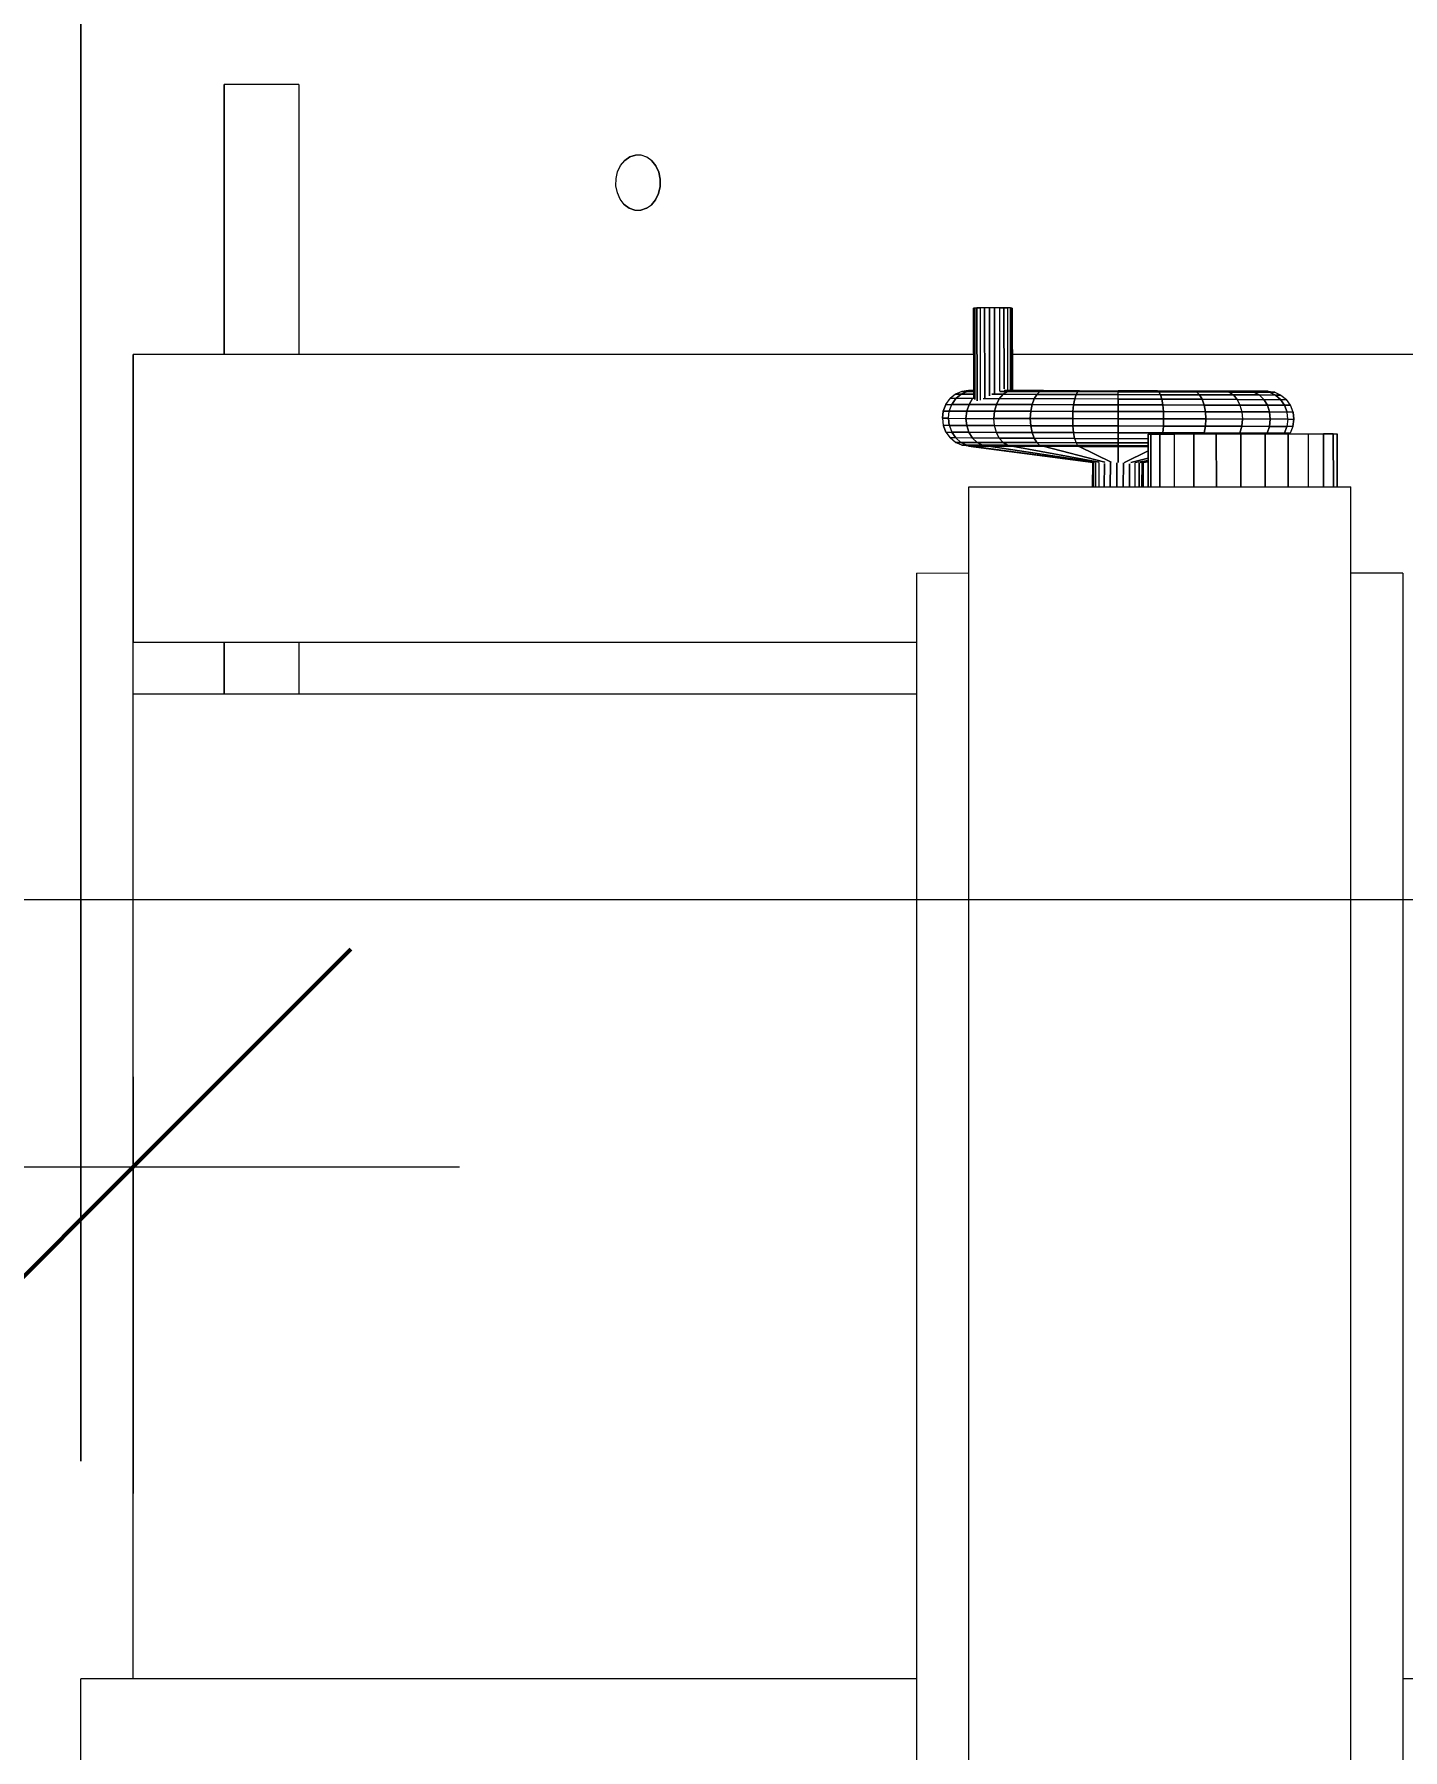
# Model space of a CAD drawing. Header units: inches. Extents: x -827 to 154, y -802 to 207.
# Drawn here: x -732.79 to -713.93, y -211.46 to -187.83 of the extents above; entities that cross this region are included whole.
import ezdxf

# ---------------------------------------------------------------- set-up
doc = ezdxf.new("R2010")
doc.units = ezdxf.units.IN
doc.header["$MEASUREMENT"] = 0
for name, color, linetype, lineweight in [('A-ANNO-DIMS', 211, 'Continuous', 9), ('A-ANNO-DIMS-48', 211, 'Continuous', 9), ('A-ANNO-NOTE', 131, 'Continuous', 9), ('Band_saw_skp', 8, 'Continuous', 9), ('Layer0', 7, 'Continuous', 9), ('Layer1', 7, 'Continuous', 9)]:
    doc.layers.add(name, color=color, linetype=linetype, lineweight=lineweight)
doc.styles.add('Arial', font='arial.ttf', dxfattribs={"height": 4.5})
doc.dimstyles.new('Linear_-_3_32__Arial', dxfattribs={"dimscale": 12, "dimtxt": 4.591167, "dimasz": 0.5, "dimexe": 0.375, "dimexo": 0.25, "dimgap": 0.25, "dimtad": 1, "dimdec": 5, "dimrnd": 0.03125, "dimzin": 1, "dimdsep": 46, "dimlunit": 4, "dimtxsty": 'Arial', "dimblk1": 'OBLIQUE', "dimblk2": 'OBLIQUE', "dimsah": 1, "dimcen": 0.09, "dimdle": 0.375, "dimazin": 0, "dimtfac": 1, "dimtdec": 4, "dimtix": 1, "dimtmove": 0, "dimatfit": 3, "dimfxl": 1, "dimtvp": 1, "dimtfill": 1, "dimfrac": 2, "dimtolj": 1, "dimtzin": 0, "dimarcsym": 2})

# ---------------------------------------------------------------- blocks, each defined once
blk = doc.blocks.new('Band_saw_skp_26-402182-Level 1')
at = {"layer": 'Layer0'}
for p, q in [((5.834, 34), (19.087, 34)), ((5.834, 34), (19.087, 34)), ((19.087, 34), (19.784, 34)), ((19.087, 34), (19.784, 34)), ((19.087, 23.451), (19.087, 34)), ((19.087, 23.451), (19.087, 34)), ((23.656, 34), (19.784, 34)), ((19.784, 34), (19.784, 23.451)), ((19.784, 34), (23.656, 34)), ((19.784, 34), (19.784, 23.451)), ((23.656, 22.685), (23.656, 34)), ((23.656, 22.685), (23.656, 34)), ((23.656, 9.5), (23.656, 22.165)), ((23.656, 9.5), (23.656, 22.165))]:
    blk.add_line(p, q, dxfattribs=at)
blk = doc.blocks.new('Band_saw_skp_25-402181-Level 1')
at = {"layer": 'Layer0'}
for p, q in [((22.203, 1.006), (22.9, 1.006)), ((22.9, 1.006), (22.203, 1.006)), ((26.773, 1.006), (30.406, 1.006)), ((30.406, 1.006), (26.773, 1.006)), ((30.406, 0), (30.406, 1.006)), ((30.406, 0), (30.406, 1.006)), ((22.9, 0), (22.203, 0)), ((30.406, 0), (26.773, 0)), ((22.9, 0), (22.203, 0)), ((30.406, 0), (26.773, 0))]:
    blk.add_line(p, q, dxfattribs=at)
blk = doc.blocks.new('Band_saw_skp_18-402174-Level 1')
at = {"layer": 'Layer0'}
for p, q in [((0, 3.188), (1.766, 3.188)), ((0, 3.188), (0, 2.073)), ((0, 3.188), (1.766, 3.188)), ((0, 2.073), (0, 3.188)), ((1.766, 3.188), (4.74, 3.188)), ((1.766, 2.073), (1.766, 3.188)), ((1.766, 3.188), (4.74, 3.188)), ((1.766, 2.073), (1.766, 3.188)), ((4.74, 0.999), (4.74, 3.188)), ((4.74, 0.999), (4.74, 3.188)), ((1.766, 2.073), (0, 2.073)), ((0, 0), (0, 2.073)), ((1.766, 2.073), (0, 2.073)), ((0, 2.073), (0, 0)), ((1.766, 2.073), (1.766, 0)), ((1.766, 2.073), (1.766, 0)), ((4.74, 0.999), (1.766, 0.999)), ((4.74, 0.999), (1.766, 0.999)), ((0, 0), (1.766, 0)), ((1.766, 0), (0, 0))]:
    blk.add_line(p, q, dxfattribs=at)
blk = doc.blocks.new('Band_saw_skp_17-402173-Level 1')
at = {"layer": 'Layer0'}
for p, q in [((0, 3.188), (0, 0.999)), ((0, 3.188), (2.969, 3.188)), ((0, 0.999), (0, 3.188)), ((0, 3.188), (2.969, 3.188)), ((2.969, 0.999), (0, 0.999)), ((2.969, 0.999), (0, 0.999))]:
    blk.add_line(p, q, dxfattribs=at)
blk.add_blockref('Band_saw_skp_18-402174-Level 1', (2.969, 0))
blk = doc.blocks.new('Band_saw_skp_16-402172-Level 1')
at = {"layer": 'Layer0'}
for p, q in [((0, 29.922), (0, 16.794)), ((0, 29.922), (1.766, 29.922)), ((0, 29.922), (0, 16.794)), ((0, 29.922), (1.766, 29.922)), ((1.766, 16.794), (1.766, 29.922)), ((1.766, 16.794), (1.766, 29.922)), ((0, 9.163), (0, 0)), ((0, 9.163), (0, 0)), ((1.766, 0), (1.766, 9.163)), ((1.766, 0), (1.766, 9.163)), ((1.766, 0), (0, 0)), ((1.766, 0), (0, 0))]:
    blk.add_line(p, q, dxfattribs=at)
blk = doc.blocks.new('Band_saw_skp_15-402171-Level 1')
blk.add_blockref('Band_saw_skp_16-402172-Level 1', (0, 0))
blk = doc.blocks.new('Band_saw_skp_14-402170-Level 1')
for name, p in [('Band_saw_skp_15-402171-Level 1', (2.96875, 3.1875)), ('Band_saw_skp_17-402173-Level 1', (0, 0))]:
    blk.add_blockref(name, p)
blk = doc.blocks.new('Band_saw_skp_13-402169-Level 1')
blk.add_blockref('Band_saw_skp_14-402170-Level 1', (0, 0))
blk = doc.blocks.new('Band_saw_skp_12-402168-Level 1')
at = {"layer": 'Layer1'}
for p, q in [((32.148, 16.922), (32.875, 16.922)), ((32.875, 16.922), (32.148, 16.922)), ((32.875, 16.885), (32.149, 16.884)), ((32.149, 16.884), (32.875, 16.885)), ((32.875, 16.885), (32.875, 16.922)), ((32.875, 16.922), (32.875, 16.885)), ((32.875, 16.761), (32.875, 16.885)), ((32.875, 16.885), (32.875, 16.761)), ((32.149, 16.76), (32.875, 16.761)), ((32.875, 16.761), (32.149, 16.76)), ((32.149, 16.558), (32.875, 16.559)), ((32.149, 16.558), (32.875, 16.559)), ((32.875, 16.559), (32.875, 16.761)), ((32.875, 16.761), (32.875, 16.559)), ((32.876, 16.293), (32.875, 16.559)), ((32.876, 16.293), (32.875, 16.559)), ((32.149, 16.293), (32.876, 16.293)), ((32.876, 16.293), (32.149, 16.293)), ((32.876, 15.982), (32.876, 16.293)), ((32.876, 15.982), (32.876, 16.293)), ((32.876, 15.982), (32.15, 15.981)), ((32.15, 15.981), (32.876, 15.982)), ((32.876, 15.646), (32.876, 15.982)), ((32.876, 15.646), (32.876, 15.982)), ((32.15, 15.645), (32.876, 15.646)), ((32.876, 15.646), (32.15, 15.645)), ((32.877, 15.308), (32.876, 15.646)), ((32.877, 15.308), (32.876, 15.646)), ((32.15, 15.307), (32.877, 15.308)), ((32.877, 15.308), (32.15, 15.307)), ((32.877, 14.991), (32.877, 15.308)), ((32.877, 14.991), (32.877, 15.308)), ((32.877, 14.991), (32.151, 14.99)), ((32.151, 14.99), (32.877, 14.991)), ((32.877, 14.717), (32.877, 14.991)), ((32.877, 14.717), (32.877, 14.991)), ((32.877, 14.717), (32.151, 14.716)), ((32.877, 14.717), (32.151, 14.716)), ((32.878, 14.505), (32.877, 14.717)), ((32.877, 14.717), (32.878, 14.505)), ((32.151, 14.504), (32.878, 14.505)), ((32.878, 14.505), (32.151, 14.504)), ((32.878, 14.369), (32.878, 14.505)), ((32.878, 14.505), (32.878, 14.369)), ((32.878, 14.369), (32.151, 14.368)), ((32.151, 14.368), (32.878, 14.369)), ((32.151, 14.317), (32.878, 14.318)), ((32.878, 14.318), (32.151, 14.317)), ((32.878, 14.369), (32.878, 14.318)), ((32.878, 14.369), (32.878, 14.318))]:
    blk.add_line(p, q, dxfattribs=at)
blk = doc.blocks.new('Band_saw_skp_9-402165-Level 1')
at = {"layer": 'Layer0'}
for p, q in [((3.616, 4.976), (2.16, 4.974)), ((2.16, 4.974), (3.616, 4.976)), ((2.169, 4.921), (3.617, 4.923)), ((2.169, 4.921), (3.617, 4.923)), ((3.615, 5.012), (2.18, 5.011)), ((2.18, 5.011), (3.615, 5.012)), ((2.193, 5.027), (3.614, 5.029)), ((3.614, 5.029), (2.193, 5.027)), ((2.207, 4.854), (3.617, 4.856)), ((3.617, 4.856), (2.207, 4.854)), ((3.615, 5.012), (3.614, 5.029)), ((3.614, 5.029), (3.615, 5.012)), ((3.615, 5.012), (3.616, 4.976)), ((3.616, 4.976), (3.615, 5.012)), ((3.616, 4.976), (3.617, 4.923)), ((3.617, 4.923), (3.616, 4.976)), ((3.617, 4.856), (3.617, 4.923)), ((3.617, 4.856), (3.617, 4.923)), ((3.617, 4.781), (3.617, 4.856)), ((3.617, 4.781), (3.617, 4.856)), ((3.617, 4.781), (2.239, 4.779)), ((2.239, 4.779), (3.617, 4.781)), ((2.262, 4.699), (3.618, 4.701)), ((3.618, 4.701), (2.262, 4.699)), ((3.618, 4.624), (2.309, 4.622)), ((3.618, 4.624), (2.309, 4.622)), ((3.618, 4.701), (3.617, 4.781)), ((3.618, 4.701), (3.617, 4.781)), ((3.617, 4.553), (3.618, 4.624)), ((3.618, 4.624), (3.617, 4.553)), ((3.618, 4.624), (3.618, 4.701)), ((3.618, 4.624), (3.618, 4.701)), ((2.32, 4.492), (3.617, 4.494)), ((2.32, 4.492), (3.617, 4.494)), ((2.32, 4.449), (3.616, 4.451)), ((3.616, 4.451), (2.32, 4.449)), ((2.32, 4.425), (3.615, 4.427)), ((3.615, 4.427), (2.32, 4.425)), ((2.32, 4.421), (3.615, 4.423)), ((3.615, 4.423), (2.32, 4.421)), ((3.617, 4.553), (2.344, 4.551)), ((2.344, 4.551), (3.617, 4.553)), ((3.615, 4.427), (3.616, 4.451)), ((3.615, 4.427), (3.616, 4.451)), ((3.615, 4.427), (3.615, 4.423)), ((3.615, 4.423), (3.615, 4.427)), ((3.616, 4.451), (3.617, 4.494)), ((3.616, 4.451), (3.617, 4.494)), ((3.617, 4.494), (3.617, 4.553)), ((3.617, 4.553), (3.617, 4.494))]:
    blk.add_line(p, q, dxfattribs=at)
blk = doc.blocks.new('Band_saw_skp_7-402163-Level 1')
at = {"layer": 'Layer0'}
for p, q in [((1.506, 5.315), (1.575, 5.399)), ((1.506, 5.315), (1.575, 5.399)), ((1.666, 5.464), (1.575, 5.399)), ((1.666, 5.464), (1.575, 5.399)), ((1.575, 5.309), (1.575, 5.399)), ((1.575, 5.309), (1.575, 5.399)), ((1.666, 5.464), (1.665, 5.372)), ((1.666, 5.464), (1.665, 5.372)), ((1.767, 5.41), (1.665, 5.372)), ((1.767, 5.41), (1.665, 5.372)), ((1.767, 5.503), (1.666, 5.464)), ((1.666, 5.464), (1.767, 5.503)), ((1.771, 5.411), (1.77, 5.137)), ((1.77, 5.137), (1.771, 5.411)), ((1.884, 5.518), (1.771, 5.505)), ((1.884, 5.518), (1.771, 5.505)), ((1.771, 5.411), (1.771, 5.505)), ((1.771, 5.411), (1.771, 5.505)), ((1.884, 5.424), (1.771, 5.411)), ((1.771, 5.411), (1.884, 5.424)), ((1.884, 5.424), (1.883, 5.149)), ((1.884, 5.424), (1.883, 5.149)), ((1.884, 5.518), (1.998, 5.505)), ((1.998, 5.505), (1.884, 5.518)), ((1.884, 5.424), (1.884, 5.518)), ((1.884, 5.518), (1.884, 5.424)), ((1.884, 5.424), (1.997, 5.411)), ((1.884, 5.424), (1.997, 5.411)), ((1.997, 5.411), (1.998, 5.505)), ((1.998, 5.505), (1.997, 5.411)), ((1.997, 5.411), (2.103, 5.372)), ((1.997, 5.411), (1.997, 5.137)), ((1.997, 5.137), (1.997, 5.411)), ((1.997, 5.411), (2.103, 5.372)), ((1.998, 5.505), (2.103, 5.464)), ((2.103, 5.464), (1.998, 5.505)), ((2.103, 5.464), (2.194, 5.399)), ((2.103, 5.464), (2.194, 5.399)), ((2.103, 5.464), (2.103, 5.372)), ((2.103, 5.464), (2.103, 5.372)), ((2.263, 5.315), (2.194, 5.399)), ((2.263, 5.315), (2.194, 5.399)), ((2.194, 5.309), (2.194, 5.399)), ((2.194, 5.309), (2.194, 5.399)), ((1.447, 5.112), (1.462, 5.216)), ((1.447, 5.112), (1.462, 5.216)), ((1.447, 5.032), (1.462, 5.133)), ((1.462, 5.133), (1.447, 5.032)), ((1.462, 5.133), (1.461, 4.887)), ((1.461, 4.887), (1.462, 5.133)), ((1.462, 5.216), (1.506, 5.315)), ((1.462, 5.216), (1.506, 5.315)), ((1.462, 5.133), (1.505, 5.228)), ((1.505, 5.228), (1.462, 5.133)), ((1.462, 5.216), (1.462, 5.133)), ((1.462, 5.133), (1.462, 5.216)), ((1.506, 5.315), (1.505, 5.228)), ((1.505, 5.228), (1.506, 5.315)), ((1.505, 5.228), (1.575, 5.309)), ((1.575, 5.309), (1.505, 5.228)), ((1.505, 5.228), (1.505, 4.972)), ((1.505, 4.972), (1.505, 5.228)), ((1.574, 5.046), (1.575, 5.309)), ((1.574, 5.046), (1.575, 5.309)), ((1.665, 5.372), (1.575, 5.309)), ((1.575, 5.309), (1.665, 5.372)), ((1.665, 5.102), (1.665, 5.372)), ((1.665, 5.372), (1.665, 5.102)), ((1.665, 5.102), (1.77, 5.137)), ((1.77, 5.137), (1.665, 5.102)), ((1.769, 4.701), (1.77, 5.137)), ((1.77, 5.137), (1.769, 4.701)), ((1.883, 5.149), (1.77, 5.137)), ((1.77, 5.137), (1.883, 5.149)), ((1.883, 5.149), (1.882, 4.71)), ((1.883, 5.149), (1.882, 4.71)), ((1.883, 5.149), (1.997, 5.137)), ((1.997, 5.137), (1.883, 5.149)), ((1.997, 5.137), (1.995, 4.7)), ((1.995, 4.7), (1.997, 5.137)), ((1.997, 5.137), (2.102, 5.101)), ((2.102, 5.101), (1.997, 5.137)), ((2.103, 5.372), (2.102, 5.101)), ((2.102, 5.101), (2.103, 5.372)), ((2.103, 5.372), (2.194, 5.309)), ((2.194, 5.309), (2.103, 5.372)), ((2.193, 5.045), (2.194, 5.309)), ((2.193, 5.045), (2.194, 5.309)), ((2.263, 5.227), (2.194, 5.309)), ((2.194, 5.309), (2.263, 5.227)), ((2.307, 5.216), (2.263, 5.315)), ((2.307, 5.216), (2.263, 5.315)), ((2.263, 5.227), (2.263, 5.315)), ((2.263, 5.315), (2.263, 5.227)), ((2.307, 5.132), (2.263, 5.227)), ((2.263, 5.027), (2.263, 5.227)), ((2.263, 5.227), (2.263, 5.027)), ((2.263, 5.227), (2.307, 5.132)), ((2.322, 5.111), (2.307, 5.216)), ((2.322, 5.111), (2.307, 5.216)), ((2.307, 5.132), (2.307, 5.216)), ((2.307, 5.216), (2.307, 5.132)), ((2.322, 5.031), (2.307, 5.132)), ((2.307, 5.027), (2.307, 5.132)), ((2.307, 5.132), (2.307, 5.027)), ((2.307, 5.132), (2.322, 5.031)), ((1.192, 3.15), (1.447, 5.112)), ((1.447, 5.112), (1.192, 3.15)), ((1.447, 5.031), (1.193, 3.144)), ((1.447, 5.031), (1.193, 3.144)), ((1.447, 5.031), (1.446, 4.797)), ((1.461, 4.887), (1.446, 4.797)), ((1.446, 4.797), (1.461, 4.887)), ((1.447, 5.112), (1.447, 5.032)), ((1.447, 5.031), (1.447, 5.112)), ((1.447, 5.112), (1.447, 5.032)), ((1.453, 5.071), (1.447, 5.111)), ((1.453, 5.071), (1.447, 5.111)), ((1.447, 5.031), (1.447, 5.032)), ((1.461, 4.887), (1.46, 4.497)), ((1.46, 4.497), (1.461, 4.887)), ((1.505, 4.972), (1.461, 4.887)), ((1.461, 4.887), (1.505, 4.972)), ((1.505, 4.972), (1.503, 4.567)), ((1.503, 4.567), (1.505, 4.972)), ((1.574, 5.046), (1.505, 4.972)), ((1.505, 4.972), (1.574, 5.046)), ((1.573, 4.626), (1.574, 5.046)), ((1.573, 4.626), (1.574, 5.046)), ((1.574, 5.046), (1.665, 5.102)), ((1.665, 5.102), (1.574, 5.046)), ((1.663, 4.672), (1.665, 5.102)), ((1.665, 5.102), (1.663, 4.672)), ((2.102, 5.101), (2.101, 4.671)), ((2.101, 4.671), (2.102, 5.101)), ((2.102, 5.101), (2.193, 5.045)), ((2.193, 5.045), (2.102, 5.101)), ((2.192, 4.854), (2.192, 4.88)), ((2.192, 4.854), (2.192, 4.88)), ((2.192, 4.626), (2.192, 4.851)), ((2.192, 4.626), (2.192, 4.851)), ((2.193, 5.011), (2.193, 5.045)), ((2.193, 5.011), (2.193, 5.045)), ((2.316, 5.069), (2.322, 5.111)), ((2.316, 5.069), (2.322, 5.111)), ((2.322, 5.031), (2.322, 5.111)), ((2.322, 5.111), (2.322, 5.031)), ((2.322, 5.031), (2.322, 5.111)), ((2.322, 5.111), (2.322, 5.031)), ((1.196, 3.125), (1.446, 4.796)), ((1.446, 4.796), (1.196, 3.125)), ((1.445, 4.423), (1.446, 4.797)), ((1.446, 4.797), (1.445, 4.423)), ((1.445, 4.423), (1.446, 4.796)), ((1.445, 4.423), (1.446, 4.796)), ((1.503, 4.567), (1.573, 4.626)), ((1.573, 4.626), (1.503, 4.567)), ((1.573, 4.626), (1.571, 4.09)), ((1.571, 4.09), (1.573, 4.626)), ((1.573, 4.626), (1.663, 4.672)), ((1.573, 4.626), (1.663, 4.672)), ((1.663, 4.672), (1.662, 4.112)), ((1.662, 4.112), (1.663, 4.672)), ((1.663, 4.672), (1.769, 4.701)), ((1.663, 4.672), (1.769, 4.701)), ((1.767, 4.132), (1.769, 4.701)), ((1.769, 4.701), (1.767, 4.132)), ((1.769, 4.701), (1.882, 4.71)), ((1.769, 4.701), (1.882, 4.71)), ((1.882, 4.71), (1.88, 4.139)), ((1.88, 4.139), (1.882, 4.71)), ((1.882, 4.71), (1.995, 4.7)), ((1.995, 4.7), (1.882, 4.71)), ((1.995, 4.7), (1.994, 4.132)), ((1.994, 4.132), (1.995, 4.7)), ((1.995, 4.7), (2.101, 4.671)), ((2.101, 4.671), (1.995, 4.7)), ((2.101, 4.671), (2.099, 4.111)), ((2.099, 4.111), (2.101, 4.671)), ((2.192, 4.626), (2.101, 4.671)), ((2.101, 4.671), (2.192, 4.626)), ((2.19, 4.09), (2.192, 4.626)), ((2.19, 4.09), (2.192, 4.626)), ((2.192, 4.626), (2.261, 4.566)), ((2.261, 4.566), (2.192, 4.626)), ((2.261, 4.566), (2.262, 4.742)), ((2.262, 4.742), (2.261, 4.566)), ((2.305, 4.496), (2.305, 4.615)), ((2.305, 4.615), (2.305, 4.496)), ((1.445, 4.422), (1.196, 3.057)), ((1.196, 3.058), (1.445, 4.422)), ((1.445, 4.422), (1.196, 3.057)), ((1.445, 4.423), (1.444, 3.936)), ((1.445, 4.423), (1.444, 3.936)), ((1.444, 3.936), (1.445, 4.422)), ((1.444, 3.936), (1.445, 4.422)), ((1.445, 4.423), (1.46, 4.497)), ((1.46, 4.497), (1.445, 4.423)), ((1.46, 4.497), (1.458, 3.988)), ((1.458, 3.988), (1.46, 4.497)), ((1.46, 4.497), (1.503, 4.567)), ((1.503, 4.567), (1.46, 4.497)), ((1.503, 4.567), (1.502, 4.037)), ((1.502, 4.037), (1.503, 4.567)), ((2.26, 4.036), (2.261, 4.566)), ((2.261, 4.566), (2.26, 4.036)), ((2.261, 4.566), (2.305, 4.496)), ((2.305, 4.496), (2.261, 4.566)), ((2.304, 3.987), (2.305, 4.496)), ((2.305, 4.496), (2.304, 3.987)), ((2.305, 4.496), (2.32, 4.422)), ((2.32, 4.422), (2.305, 4.496)), ((2.319, 3.934), (2.32, 4.422)), ((2.32, 4.422), (2.319, 3.934)), ((2.32, 4.551), (2.32, 4.422)), ((2.32, 4.422), (2.32, 4.551)), ((1.571, 4.08), (1.502, 4.037)), ((1.502, 4.037), (1.571, 4.08)), ((1.571, 4.08), (1.569, 3.443)), ((1.569, 3.443), (1.571, 4.08)), ((1.662, 4.112), (1.571, 4.08)), ((1.571, 4.08), (1.662, 4.112)), ((1.662, 4.112), (1.66, 3.46)), ((1.66, 3.46), (1.662, 4.112)), ((1.767, 4.132), (1.662, 4.112)), ((1.662, 4.112), (1.767, 4.132)), ((1.765, 3.47), (1.767, 4.132)), ((1.767, 4.132), (1.765, 3.47)), ((1.88, 4.139), (1.767, 4.132)), ((1.767, 4.132), (1.88, 4.139)), ((1.88, 4.139), (1.879, 3.473)), ((1.879, 3.473), (1.88, 4.139)), ((1.994, 4.132), (1.88, 4.139)), ((1.88, 4.139), (1.994, 4.132)), ((1.994, 4.132), (1.992, 3.47)), ((1.992, 3.47), (1.994, 4.132)), ((2.099, 4.111), (1.994, 4.132)), ((1.994, 4.132), (2.099, 4.111)), ((2.099, 4.111), (2.097, 3.459)), ((2.097, 3.459), (2.099, 4.111)), ((2.19, 4.079), (2.099, 4.111)), ((2.099, 4.111), (2.19, 4.079)), ((2.188, 3.442), (2.19, 4.079)), ((2.188, 3.442), (2.19, 4.079)), ((2.19, 4.079), (2.26, 4.036)), ((2.26, 4.036), (2.19, 4.079)), ((1.195, 2.971), (1.444, 3.936)), ((1.444, 3.936), (1.195, 2.971)), ((1.442, 3.369), (1.444, 3.936)), ((1.444, 3.936), (1.442, 3.369)), ((1.442, 3.369), (1.444, 3.936)), ((1.442, 3.369), (1.444, 3.936)), ((1.458, 3.988), (1.444, 3.936)), ((1.444, 3.936), (1.458, 3.988)), ((1.458, 3.988), (1.457, 3.396)), ((1.457, 3.396), (1.458, 3.988)), ((1.502, 4.037), (1.458, 3.988)), ((1.458, 3.988), (1.502, 4.037)), ((1.502, 4.037), (1.5, 3.421)), ((1.5, 3.421), (1.502, 4.037)), ((2.258, 3.42), (2.26, 4.036)), ((2.26, 4.036), (2.258, 3.42)), ((2.26, 4.036), (2.304, 3.987)), ((2.304, 3.987), (2.26, 4.036)), ((2.302, 3.394), (2.304, 3.987)), ((2.304, 3.987), (2.302, 3.394)), ((2.304, 3.987), (2.319, 3.934)), ((2.319, 3.934), (2.304, 3.987)), ((2.317, 3.367), (2.319, 3.934)), ((2.319, 3.934), (2.317, 3.367)), ((1.442, 3.369), (1.195, 2.869)), ((1.195, 2.87), (1.442, 3.369)), ((1.442, 3.369), (1.195, 2.869)), ((1.44, 2.76), (1.442, 3.369)), ((1.44, 2.76), (1.442, 3.369)), ((1.44, 2.76), (1.442, 3.369)), ((1.442, 3.369), (1.44, 2.76)), ((1.457, 3.396), (1.442, 3.369)), ((1.457, 3.396), (1.442, 3.369)), ((1.457, 3.396), (1.455, 2.76)), ((1.455, 2.76), (1.457, 3.396)), ((1.5, 3.421), (1.457, 3.396)), ((1.5, 3.421), (1.457, 3.396)), ((1.498, 2.76), (1.5, 3.421)), ((1.5, 3.421), (1.498, 2.76)), ((1.569, 3.443), (1.5, 3.421)), ((1.569, 3.443), (1.5, 3.421)), ((1.569, 3.443), (1.568, 2.76)), ((1.569, 3.443), (1.568, 2.76)), ((1.66, 3.46), (1.569, 3.443)), ((1.569, 3.443), (1.66, 3.46)), ((1.66, 3.46), (1.658, 2.76)), ((1.658, 2.76), (1.66, 3.46)), ((1.765, 3.47), (1.66, 3.46)), ((1.66, 3.46), (1.765, 3.47)), ((1.763, 2.76), (1.765, 3.47)), ((1.765, 3.47), (1.763, 2.76)), ((1.879, 3.473), (1.765, 3.47)), ((1.765, 3.47), (1.879, 3.473)), ((1.879, 3.473), (1.877, 2.759)), ((1.877, 2.759), (1.879, 3.473)), ((1.992, 3.47), (1.879, 3.473)), ((1.879, 3.473), (1.992, 3.47)), ((1.992, 3.47), (1.99, 2.759)), ((1.99, 2.759), (1.992, 3.47)), ((2.097, 3.459), (1.992, 3.47)), ((1.992, 3.47), (2.097, 3.459)), ((2.097, 3.459), (2.095, 2.759)), ((2.095, 2.759), (2.097, 3.459)), ((2.188, 3.442), (2.097, 3.459)), ((2.097, 3.459), (2.188, 3.442)), ((2.186, 2.758), (2.188, 3.442)), ((2.186, 2.758), (2.188, 3.442)), ((2.188, 3.442), (2.258, 3.42)), ((2.258, 3.42), (2.188, 3.442)), ((2.256, 2.758), (2.258, 3.42)), ((2.258, 3.42), (2.256, 2.758)), ((2.258, 3.42), (2.302, 3.394)), ((2.302, 3.394), (2.258, 3.42)), ((2.3, 2.758), (2.302, 3.394)), ((2.302, 3.394), (2.3, 2.758)), ((2.302, 3.394), (2.317, 3.367)), ((2.317, 3.367), (2.302, 3.394)), ((2.317, 3.367), (2.315, 2.758)), ((2.317, 3.367), (2.315, 2.758)), ((1.193, 3.159), (0.806, 3.16)), ((0.806, 3.16), (1.193, 3.159)), ((0.806, 3.151), (1.193, 3.15)), ((1.193, 3.15), (0.806, 3.151)), ((1.19, 3.115), (0.806, 3.116)), ((0.806, 3.116), (1.19, 3.115)), ((0.806, 3.056), (1.184, 3.055)), ((0.806, 3.056), (1.184, 3.055)), ((1.175, 2.976), (0.806, 2.977)), ((0.806, 2.977), (1.175, 2.976)), ((0.806, 2.883), (1.19, 2.882)), ((1.19, 2.882), (0.806, 2.883)), ((1.183, 2.78), (0.806, 2.781)), ((0.806, 2.781), (1.183, 2.78)), ((1.192, 2.761), (1.44, 2.76)), ((1.44, 2.76), (1.192, 2.761)), ((1.439, 2.289), (1.44, 2.76)), ((1.44, 2.76), (1.439, 2.289)), ((1.439, 2.289), (1.44, 2.76)), ((1.44, 2.76), (1.439, 2.289)), ((1.44, 2.76), (1.455, 2.76)), ((1.455, 2.76), (1.44, 2.76)), ((1.454, 2.289), (1.455, 2.76)), ((1.455, 2.76), (1.454, 2.289)), ((1.455, 2.76), (1.498, 2.76)), ((1.498, 2.76), (1.455, 2.76)), ((1.497, 2.289), (1.498, 2.76)), ((1.498, 2.76), (1.497, 2.289)), ((1.498, 2.76), (1.568, 2.76)), ((1.568, 2.76), (1.498, 2.76)), ((1.568, 2.76), (1.566, 2.289)), ((1.568, 2.76), (1.566, 2.289)), ((1.658, 2.76), (1.568, 2.76)), ((1.568, 2.76), (1.658, 2.76)), ((1.658, 2.76), (1.656, 2.06)), ((1.656, 2.06), (1.658, 2.76)), ((1.763, 2.76), (1.658, 2.76)), ((1.658, 2.76), (1.763, 2.76)), ((1.761, 2.049), (1.763, 2.76)), ((1.763, 2.76), (1.761, 2.049)), ((1.877, 2.759), (1.763, 2.76)), ((1.763, 2.76), (1.877, 2.759)), ((1.877, 2.759), (1.874, 2.045)), ((1.874, 2.045), (1.877, 2.759)), ((1.99, 2.759), (1.877, 2.759)), ((1.877, 2.759), (1.99, 2.759)), ((1.99, 2.759), (1.988, 2.048)), ((1.988, 2.048), (1.99, 2.759)), ((2.095, 2.759), (1.99, 2.759)), ((1.99, 2.759), (2.095, 2.759)), ((2.095, 2.759), (2.093, 2.058)), ((2.093, 2.058), (2.095, 2.759)), ((2.186, 2.758), (2.095, 2.759)), ((2.095, 2.759), (2.186, 2.758)), ((2.186, 2.758), (2.184, 2.075)), ((2.184, 2.075), (2.186, 2.758)), ((2.186, 2.758), (2.256, 2.758)), ((2.186, 2.758), (2.256, 2.758)), ((2.256, 2.758), (2.254, 2.096)), ((2.254, 2.096), (2.256, 2.758)), ((2.256, 2.758), (2.3, 2.758)), ((2.256, 2.758), (2.3, 2.758)), ((2.3, 2.758), (2.298, 2.122)), ((2.298, 2.122), (2.3, 2.758)), ((2.3, 2.758), (2.315, 2.758)), ((2.3, 2.758), (2.315, 2.758)), ((2.315, 2.758), (2.314, 2.149)), ((2.314, 2.149), (2.315, 2.758)), ((1.187, 2.677), (0.806, 2.678)), ((0.806, 2.678), (1.187, 2.677)), ((0.806, 2.581), (1.17, 2.58)), ((1.17, 2.58), (0.806, 2.581)), ((1.179, 2.495), (0.806, 2.496)), ((1.179, 2.495), (0.806, 2.496)), ((1.186, 2.428), (0.806, 2.429)), ((0.806, 2.429), (1.186, 2.428)), ((1.188, 2.495), (1.225, 2.289)), ((1.188, 2.495), (1.225, 2.289)), ((1.372, 2.289), (1.192, 2.658)), ((1.192, 2.658), (1.372, 2.289)), ((1.192, 2.657), (1.372, 2.289)), ((1.192, 2.562), (1.26, 2.289)), ((1.26, 2.289), (1.192, 2.562)), ((1.192, 2.561), (1.26, 2.289)), ((0.807, 2.385), (1.19, 2.384)), ((1.19, 2.384), (0.807, 2.385)), ((0.807, 2.367), (1.191, 2.366)), ((1.191, 2.366), (0.807, 2.367)), ((1.19, 2.366), (1.2, 2.289)), ((1.19, 2.366), (1.2, 2.289)), ((1.191, 2.416), (1.209, 2.289)), ((1.191, 2.416), (1.209, 2.289)), ((1.202, 2.289), (1.191, 2.377)), ((1.191, 2.377), (1.202, 2.289)), ((1.656, 2.06), (1.654, 1.408)), ((1.654, 1.408), (1.656, 2.06)), ((1.761, 2.049), (1.656, 2.06)), ((1.656, 2.06), (1.761, 2.049)), ((1.759, 1.387), (1.761, 2.049)), ((1.761, 2.049), (1.759, 1.387)), ((1.874, 2.045), (1.761, 2.049)), ((1.761, 2.049), (1.874, 2.045)), ((1.874, 2.045), (1.873, 1.38)), ((1.873, 1.38), (1.874, 2.045)), ((1.988, 2.048), (1.874, 2.045)), ((1.874, 2.045), (1.988, 2.048)), ((1.988, 2.048), (1.986, 1.386)), ((1.986, 1.386), (1.988, 2.048)), ((2.093, 2.058), (1.988, 2.048)), ((1.988, 2.048), (2.093, 2.058)), ((2.093, 2.058), (2.092, 1.406)), ((2.092, 1.406), (2.093, 2.058)), ((2.184, 2.075), (2.093, 2.058)), ((2.093, 2.058), (2.184, 2.075)), ((2.184, 2.075), (2.182, 1.438)), ((2.182, 1.438), (2.184, 2.075)), ((2.254, 2.096), (2.184, 2.075)), ((2.184, 2.075), (2.254, 2.096)), ((2.254, 2.096), (2.252, 1.48)), ((2.252, 1.48), (2.254, 2.096)), ((2.298, 2.122), (2.254, 2.096)), ((2.254, 2.096), (2.298, 2.122)), ((2.298, 2.122), (2.297, 1.529)), ((2.297, 1.529), (2.298, 2.122)), ((2.314, 2.149), (2.298, 2.122)), ((2.298, 2.122), (2.314, 2.149)), ((2.314, 2.149), (2.312, 1.582)), ((2.312, 1.582), (2.314, 2.149)), ((1.654, 1.408), (1.652, 0.848)), ((1.652, 0.848), (1.654, 1.408)), ((1.759, 1.387), (1.654, 1.408)), ((1.654, 1.408), (1.759, 1.387)), ((1.758, 0.819), (1.759, 1.387)), ((1.759, 1.387), (1.758, 0.819)), ((1.873, 1.38), (1.759, 1.387)), ((1.759, 1.387), (1.873, 1.38)), ((1.873, 1.38), (1.871, 0.808)), ((1.871, 0.808), (1.873, 1.38)), ((1.986, 1.386), (1.873, 1.38)), ((1.873, 1.38), (1.986, 1.386)), ((1.986, 1.386), (1.984, 0.817)), ((1.984, 0.817), (1.986, 1.386)), ((2.092, 1.406), (1.986, 1.386)), ((1.986, 1.386), (2.092, 1.406)), ((2.092, 1.406), (2.09, 0.846)), ((2.09, 0.846), (2.092, 1.406)), ((2.182, 1.438), (2.092, 1.406)), ((2.092, 1.406), (2.182, 1.438)), ((2.182, 1.438), (2.181, 0.891)), ((2.181, 0.891), (2.182, 1.438)), ((2.252, 1.48), (2.182, 1.438)), ((2.182, 1.438), (2.252, 1.48)), ((2.252, 1.48), (2.251, 0.95)), ((2.251, 0.95), (2.252, 1.48)), ((2.297, 1.529), (2.252, 1.48)), ((2.252, 1.48), (2.297, 1.529)), ((2.297, 1.529), (2.295, 1.02)), ((2.295, 1.02), (2.297, 1.529)), ((2.312, 1.582), (2.297, 1.529)), ((2.297, 1.529), (2.312, 1.582)), ((2.312, 1.582), (2.311, 1.094)), ((2.311, 1.094), (2.312, 1.582)), ((2.311, 1.094), (2.295, 1.02)), ((2.295, 1.02), (2.311, 1.094)), ((2.311, 1.094), (2.309, 0.72)), ((2.309, 0.72), (2.311, 1.094)), ((1.652, 0.848), (1.651, 0.418)), ((1.651, 0.418), (1.652, 0.848)), ((1.758, 0.819), (1.652, 0.848)), ((1.652, 0.848), (1.758, 0.819)), ((1.758, 0.819), (1.757, 0.382)), ((1.757, 0.382), (1.758, 0.819)), ((1.758, 0.819), (1.871, 0.808)), ((1.871, 0.808), (1.758, 0.819)), ((1.87, 0.37), (1.871, 0.808)), ((1.87, 0.37), (1.871, 0.808)), ((1.984, 0.817), (1.871, 0.808)), ((1.984, 0.817), (1.871, 0.808)), ((1.983, 0.381), (1.984, 0.817)), ((1.984, 0.817), (1.983, 0.381)), ((2.09, 0.846), (1.984, 0.817)), ((2.09, 0.846), (1.984, 0.817)), ((2.089, 0.416), (2.09, 0.846)), ((2.09, 0.846), (2.089, 0.416)), ((2.181, 0.891), (2.09, 0.846)), ((2.181, 0.891), (2.09, 0.846)), ((2.181, 0.891), (2.18, 0.471)), ((2.181, 0.891), (2.18, 0.471)), ((2.251, 0.95), (2.181, 0.891)), ((2.181, 0.891), (2.251, 0.95)), ((2.251, 0.95), (2.25, 0.544)), ((2.25, 0.544), (2.251, 0.95)), ((2.295, 1.02), (2.251, 0.95)), ((2.251, 0.95), (2.295, 1.02)), ((2.295, 1.02), (2.294, 0.629)), ((2.294, 0.629), (2.295, 1.02)), ((2.25, 0.544), (2.18, 0.471)), ((2.18, 0.471), (2.25, 0.544)), ((2.25, 0.544), (2.249, 0.289)), ((2.249, 0.289), (2.25, 0.544)), ((2.294, 0.629), (2.25, 0.544)), ((2.25, 0.544), (2.294, 0.629)), ((2.294, 0.629), (2.293, 0.384)), ((2.293, 0.384), (2.294, 0.629)), ((2.309, 0.72), (2.294, 0.629)), ((2.294, 0.629), (2.309, 0.72)), ((2.309, 0.72), (2.309, 0.485)), ((2.309, 0.485), (2.309, 0.72)), ((1.651, 0.418), (1.65, 0.148)), ((1.65, 0.148), (1.651, 0.418)), ((1.651, 0.418), (1.757, 0.382)), ((1.757, 0.382), (1.651, 0.418)), ((1.756, 0.108), (1.757, 0.382)), ((1.757, 0.382), (1.756, 0.108)), ((1.87, 0.37), (1.757, 0.382)), ((1.757, 0.382), (1.87, 0.37)), ((1.869, 0.094), (1.87, 0.37)), ((1.869, 0.094), (1.87, 0.37)), ((1.87, 0.37), (1.983, 0.381)), ((1.983, 0.381), (1.87, 0.37)), ((1.982, 0.107), (1.983, 0.381)), ((1.983, 0.381), (1.982, 0.107)), ((1.983, 0.381), (2.089, 0.416)), ((2.089, 0.416), (1.983, 0.381)), ((2.088, 0.146), (2.089, 0.416)), ((2.089, 0.416), (2.088, 0.146)), ((2.089, 0.416), (2.18, 0.471)), ((2.18, 0.471), (2.089, 0.416)), ((2.18, 0.471), (2.179, 0.208)), ((2.18, 0.471), (2.179, 0.208)), ((2.249, 0.289), (2.179, 0.208)), ((2.179, 0.208), (2.249, 0.289)), ((2.293, 0.384), (2.249, 0.289)), ((2.249, 0.289), (2.293, 0.384)), ((2.293, 0.3), (2.249, 0.202)), ((2.293, 0.3), (2.249, 0.202)), ((2.249, 0.289), (2.249, 0.202)), ((2.249, 0.202), (2.249, 0.289)), ((2.309, 0.485), (2.293, 0.384)), ((2.293, 0.384), (2.309, 0.485)), ((2.309, 0.405), (2.293, 0.3)), ((2.309, 0.405), (2.293, 0.3)), ((2.293, 0.384), (2.293, 0.3)), ((2.293, 0.3), (2.293, 0.384)), ((2.303, 0.447), (2.309, 0.405)), ((2.303, 0.447), (2.309, 0.405)), ((2.309, 0.485), (2.309, 0.405)), ((2.309, 0.405), (2.309, 0.485)), ((2.309, 0.485), (2.309, 0.405)), ((2.309, 0.405), (2.309, 0.485)), ((1.756, 0.108), (1.65, 0.148)), ((1.65, 0.148), (1.65, 0.056)), ((1.65, 0.148), (1.756, 0.108)), ((1.65, 0.056), (1.65, 0.148)), ((1.755, 0.015), (1.65, 0.056)), ((1.755, 0.015), (1.65, 0.056)), ((1.755, 0.015), (1.756, 0.108)), ((1.755, 0.015), (1.756, 0.108)), ((1.755, 0.015), (1.869, 0)), ((1.869, 0), (1.755, 0.015)), ((1.869, 0.094), (1.756, 0.108)), ((1.869, 0.094), (1.756, 0.108)), ((1.869, 0.094), (1.982, 0.107)), ((1.869, 0.094), (1.982, 0.107)), ((1.869, 0.094), (1.869, 0)), ((1.869, 0.094), (1.869, 0)), ((1.982, 0.013), (1.869, 0)), ((1.869, 0), (1.982, 0.013)), ((1.982, 0.107), (2.088, 0.146)), ((2.088, 0.146), (1.982, 0.107)), ((1.982, 0.013), (1.982, 0.107)), ((1.982, 0.013), (1.982, 0.107)), ((1.982, 0.013), (2.088, 0.053)), ((1.982, 0.013), (2.088, 0.053)), ((2.088, 0.146), (2.179, 0.208)), ((2.179, 0.208), (2.088, 0.146)), ((2.088, 0.146), (2.088, 0.053)), ((2.088, 0.053), (2.088, 0.146)), ((2.088, 0.053), (2.179, 0.118)), ((2.088, 0.053), (2.179, 0.118)), ((2.179, 0.208), (2.179, 0.118)), ((2.179, 0.208), (2.179, 0.118)), ((2.249, 0.202), (2.179, 0.118)), ((2.249, 0.202), (2.179, 0.118))]:
    blk.add_line(p, q, dxfattribs=at)
blk = doc.blocks.new('Band_saw_skp_6-402162-Level 1')
for name in ['Band_saw_skp_7-402163-Level 1', 'Band_saw_skp_9-402165-Level 1']:
    blk.add_blockref(name, (0, 0))
blk = doc.blocks.new('Band_saw_skp_2-402158-Level 1')
at = {"layer": 'Layer0'}
for p, q in [((36.042, 24.141), (35.991, 24.072)), ((35.991, 24.072), (36.042, 24.141)), ((36.042, 24.141), (36.113, 24.197)), ((36.042, 24.141), (36.113, 24.197)), ((36.113, 24.197), (36.2, 24.236)), ((36.113, 24.197), (36.2, 24.236)), ((36.2, 24.236), (36.297, 24.256)), ((36.2, 24.236), (36.297, 24.256)), ((36.297, 24.256), (36.396, 24.255)), ((36.297, 24.256), (36.396, 24.255)), ((36.396, 24.255), (36.492, 24.233)), ((36.396, 24.255), (36.492, 24.233)), ((36.492, 24.233), (36.578, 24.193)), ((36.492, 24.233), (36.578, 24.193)), ((36.578, 24.193), (36.648, 24.135)), ((36.578, 24.193), (36.648, 24.135)), ((36.696, 24.065), (36.648, 24.135)), ((36.648, 24.135), (36.696, 24.065)), ((35.964, 23.995), (35.963, 23.914)), ((35.964, 23.995), (35.963, 23.914)), ((35.963, 23.914), (35.988, 23.836)), ((35.988, 23.836), (35.963, 23.914)), ((35.991, 24.072), (35.964, 23.995)), ((35.964, 23.995), (35.991, 24.072)), ((36.693, 23.83), (36.72, 23.907)), ((36.693, 23.83), (36.72, 23.907)), ((36.721, 23.987), (36.696, 24.065)), ((36.696, 24.065), (36.721, 23.987)), ((36.72, 23.907), (36.721, 23.987)), ((36.72, 23.907), (36.721, 23.987)), ((35.988, 23.836), (36.037, 23.766)), ((35.988, 23.836), (36.037, 23.766)), ((36.106, 23.709), (36.037, 23.766)), ((36.037, 23.766), (36.106, 23.709)), ((36.192, 23.668), (36.106, 23.709)), ((36.106, 23.709), (36.192, 23.668)), ((36.288, 23.646), (36.192, 23.668)), ((36.192, 23.668), (36.288, 23.646)), ((36.387, 23.645), (36.288, 23.646)), ((36.288, 23.646), (36.387, 23.645)), ((36.484, 23.665), (36.387, 23.645)), ((36.387, 23.645), (36.484, 23.665)), ((36.571, 23.705), (36.484, 23.665)), ((36.484, 23.665), (36.571, 23.705)), ((36.642, 23.761), (36.571, 23.705)), ((36.571, 23.705), (36.642, 23.761)), ((36.642, 23.761), (36.693, 23.83)), ((36.642, 23.761), (36.693, 23.83)), ((5.856, 20.11), (30.959, 20.11)), ((5.856, 20.11), (30.959, 20.11)), ((30.957, 19.392), (30.959, 20.11)), ((30.957, 19.392), (30.959, 20.11)), ((32.151, 14.131), (32.146, 19.392)), ((30.959, 13.413), (30.959, 14.131))]:
    blk.add_line(p, q, dxfattribs=at)
at = {"layer": 'Layer1'}
for p, q in [((2.032, 19.392), (32.146, 19.392)), ((2.032, 19.392), (32.146, 19.392)), ((32.151, 19.392), (32.146, 19.392)), ((32.146, 19.392), (32.151, 14.131)), ((32.146, 19.392), (32.151, 19.392)), ((32.151, 14.131), (32.146, 19.392)), ((32.151, 19.392), (32.151, 14.131)), ((32.151, 14.131), (2.032, 14.131)), ((32.151, 14.131), (2.032, 14.131)), ((30.959, 13.413), (30.959, 14.131)), ((30.959, 13.413), (5.856, 13.413))]:
    blk.add_line(p, q, dxfattribs=at)
for name, p, xscale, yscale, zscale in [('Band_saw_skp_13-402169-Level 1', (11.57, 2.574), 0.8775906546709462, 0.8775906546709462, 0.8775906546709462), ('Band_saw_skp_26-402182-Level 1', (9.752, -3.9), 1.023855763782771, 1.023855763782771, 1.023855763782771), ('Band_saw_skp_25-402181-Level 1', (6.562, 28.626), 1.02385576378277, 1.02385576378277, 1.02385576378277), ('Band_saw_skp_6-402162-Level 1', (31.441, 14.913), 0.8775906546709462, 0.8775906546709462, 0.8775906546709462)]:
    blk.add_blockref(name, p, dxfattribs=dict(xscale=xscale, yscale=yscale, zscale=zscale))
blk.add_blockref('Band_saw_skp_12-402168-Level 1', (0, 0))
blk = doc.blocks.new('Band_saw_skp_1-402157-Level 1')
blk.add_blockref('Band_saw_skp_2-402158-Level 1', (46.701, 4.757))
blk = doc.blocks.new('Band_saw_skp-402136-Level 1')
blk.add_blockref('Band_saw_skp_1-402157-Level 1', (0, 0))
blk = doc.blocks.new('DIMBLOCK13-Level 1')
at = {"layer": 'A-ANNO-DIMS-48'}
for p, q in [((-732.146, -207.485), (-732.146, -163.82)), ((-822.146, -167.077), (-822.146, -172.82)), ((-822.146, -168.32), (-822.146, -167.077)), ((-826.646, -168.32), (-727.646, -168.32)), ((-732.146, -168.32), (-732.146, -207.485))]:
    blk.add_line(p, q, dxfattribs=at)
at = {"layer": 'A-ANNO-DIMS-48', "lineweight": 50}
for p, q in [((-822.146, -168.32), (-819.146, -165.32)), ((-732.146, -168.32), (-729.146, -165.32)), ((-822.146, -168.32), (-825.146, -171.32)), ((-732.146, -168.32), (-735.146, -171.32))]:
    blk.add_line(p, q, dxfattribs=at)
at = {"layer": 'A-ANNO-DIMS-48', "color": 0, "insert": (-785.162, -159.478), "char_height": 4.5, "width": 19.24052, "attachment_point": 1, "line_spacing_factor": 0.941778, "style": 'Arial', "bg_fill": 3, "box_fill_scale": 1.25, "bg_fill_color": 256, "bg_fill_true_color": 13158600, "bg_fill_transparency": 0}
blk.add_mtext('7\' - 6"', dxfattribs=at)
blk = doc.blocks.new('_Oblique')
at = {"color": 0, "linetype": 'ByBlock', "lineweight": -2}
blk.add_line((-0.5, -0.5), (0.5, 0.5), dxfattribs=at)
blk = doc.blocks.new('DIMBLOCK14-Level 1')
at = {"layer": 'A-ANNO-DIMS-48', "lineweight": 50}
for p, q in [((-792.582, -203.431), (-789.582, -200.431)), ((-731.426, -203.431), (-728.426, -200.431)), ((-792.582, -203.431), (-795.582, -206.431)), ((-731.426, -203.431), (-734.426, -206.431))]:
    blk.add_line(p, q, dxfattribs=at)
at = {"layer": 'A-ANNO-DIMS-48'}
for p, q in [((-792.582, -202.188), (-792.582, -207.931)), ((-792.582, -203.431), (-792.582, -202.188)), ((-731.426, -202.188), (-731.426, -207.931)), ((-731.426, -203.431), (-731.426, -202.188)), ((-797.082, -203.431), (-726.926, -203.431))]:
    blk.add_line(p, q, dxfattribs=at)
at = {"layer": 'A-ANNO-DIMS-48', "color": 0, "insert": (-776.978, -194.589), "char_height": 4.5, "width": 35.93824, "attachment_point": 1, "line_spacing_factor": 0.941778, "style": 'Arial', "bg_fill": 3, "box_fill_scale": 1.25, "bg_fill_color": 256, "bg_fill_true_color": 13158600, "bg_fill_transparency": 0}
blk.add_mtext('5\' - 1 5/32"', dxfattribs=at)

msp = doc.modelspace()

# ---------------------------------------------------------------- block references
at = {"layer": 'Band_saw_skp', "color": 7, "rotation": 90.00000000000021}
msp.add_blockref('Band_saw_skp-402136-Level 1', (-695.758107, -272.91094), dxfattribs=at)

# ---------------------------------------------------------------- next in the draw order: dimensions: what is measured, and where the dimension line sits
at = {"layer": 'A-ANNO-DIMS'}
dim = msp.add_linear_dim(base=(-732.145614, -168.31962), p1=(-822.145614, -164.076979), p2=(-732.145614, -210.484668), dimstyle='Linear_-_3_32__Arial', override={"dimpost": '<>', "dimfxl": 101.260424}, dxfattribs=at)
dim.commit()
dim.dimension.update_dxf_attribs({"geometry": 'DIMBLOCK13-Level 1', "text_midpoint": (-777.145614, -163.022042)})

# ---------------------------------------------------------------- next in the draw order: dimensions: what is measured, and where the dimension line sits
dim = msp.add_linear_dim(base=(-731.425648, -203.431133), p1=(-792.582254, -199.188493), p2=(-731.425648, -199.188493), dimstyle='Linear_-_3_32__Arial', override={"dimpost": '<>', "dimfxl": 61.156606}, dxfattribs=at)
dim.commit()
dim.dimension.update_dxf_attribs({"geometry": 'DIMBLOCK14-Level 1', "text_midpoint": (-762.003951, -198.102859)})

# ---------------------------------------------------------------- next in the draw order: linework, layer by layer
at = {"layer": 'A-ANNO-NOTE'}
msp.add_line((-743.930309, -199.743489), (-680.115825, -199.743489), dxfattribs=at)

doc.saveas('drawing.dxf')
